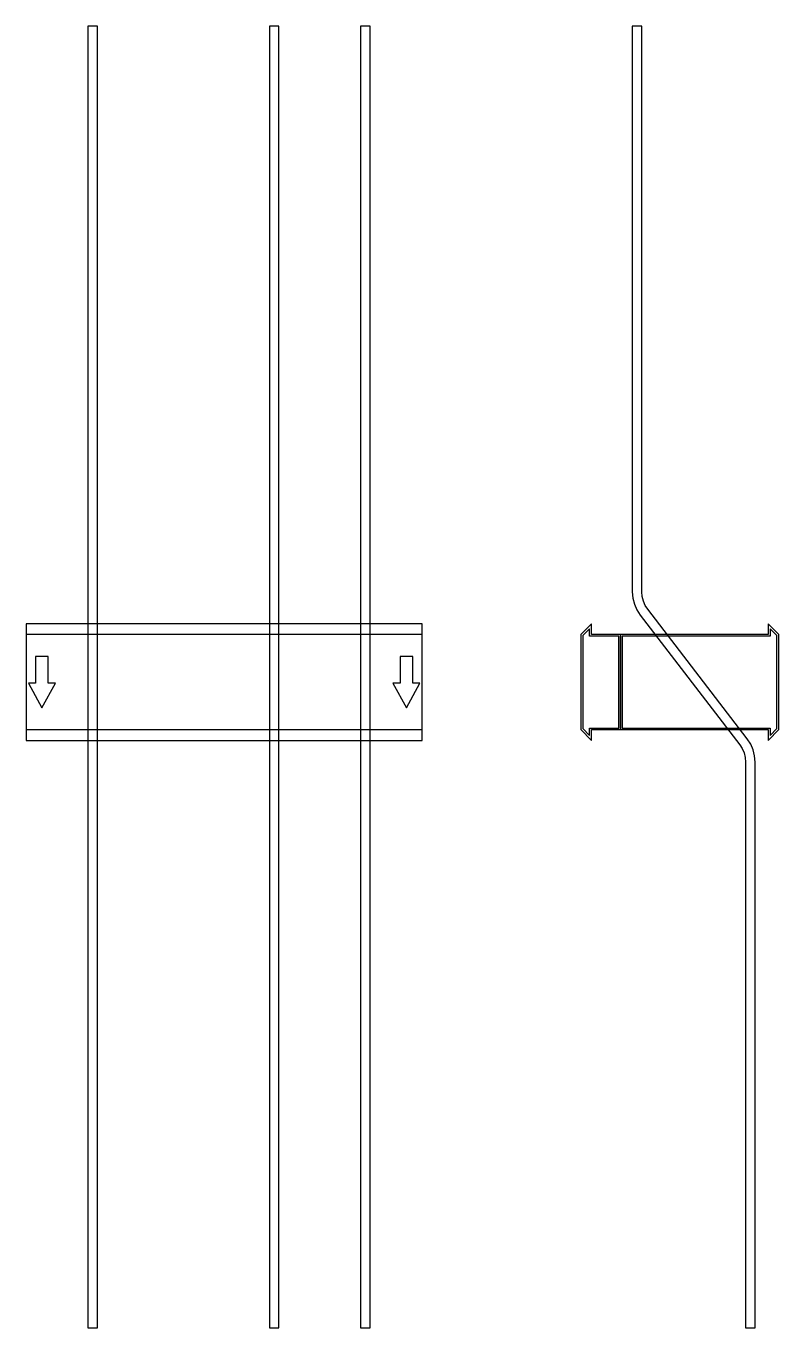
# Model space of a CAD drawing. Extents: x 0 to 950, y -815 to 828.
import ezdxf

# ---------------------------------------------------------------- set-up
doc = ezdxf.new("R2010")
doc.units = 0
doc.layers.add('Halfen', color=7, linetype='CONTINUOUS')

msp = doc.modelspace()

# ---------------------------------------------------------------- linework, layer by layer
at = {"layer": 'Halfen', "color": 7}
for points in [[(90, -815.455), (90, 828.419), (78, 828.419), (78, -815.455)], [(319, -815.455), (319, 828.419), (307, 828.419), (307, -815.455)], [(434, -815.455), (434, 828.419), (422, 828.419), (422, -815.455)], [(920, -815.455), (920, -100.956), (919.359, -93.137), (917.453, -85.527), (914.332, -78.329), (910.081, -71.735), (784.439, 92.004), (781.251, 96.949), (778.911, 102.348), (777.481, 108.055), (777, 113.919), (777, 167.419), (777, 828.419), (765, 828.419), (765, 167.419), (765, 113.919), (765.641, 106.101), (767.547, 98.49), (770.668, 91.292), (774.919, 84.699), (900.561, -79.04), (903.749, -83.986), (906.089, -89.384), (907.519, -95.092), (908, -100.956), (908, -815.455)], [(0, -73.5), (500, -73.5), (500, 73.5), (0, 73.5)], [(750, -60), (750, 60), (713.5, 60), (713.5, 73.5), (700, 60), (700, -60), (713.5, -73.5), (713.5, -60)], [(748, -58), (748, 58), (711, 58), (711, 67.25), (702.5, 58.75), (702.5, -58.75), (711, -67.25), (711, -58)], [(950, -60), (950, 60), (936.5, 73.5), (936.5, 60), (750, 60), (750, -60), (936.5, -60), (936.5, -73.5)], [(947.5, -58.75), (947.5, 58.75), (939, 67.25), (939, 58), (752, 58), (752, -58), (939, -58), (939, -67.25)], [(0, -60), (500, -60), (500, 60), (0, 60)], [(20, -32.5), (37, -1.5), (28, -1.5), (28, 32.5), (12, 32.5), (12, -1.5), (3, -1.5)], [(480, -32.5), (497, -1.5), (488, -1.5), (488, 32.5), (472, 32.5), (472, -1.5), (463, -1.5)]]:
    msp.add_lwpolyline(points, close=True, dxfattribs=at)

doc.saveas('drawing.dxf')
